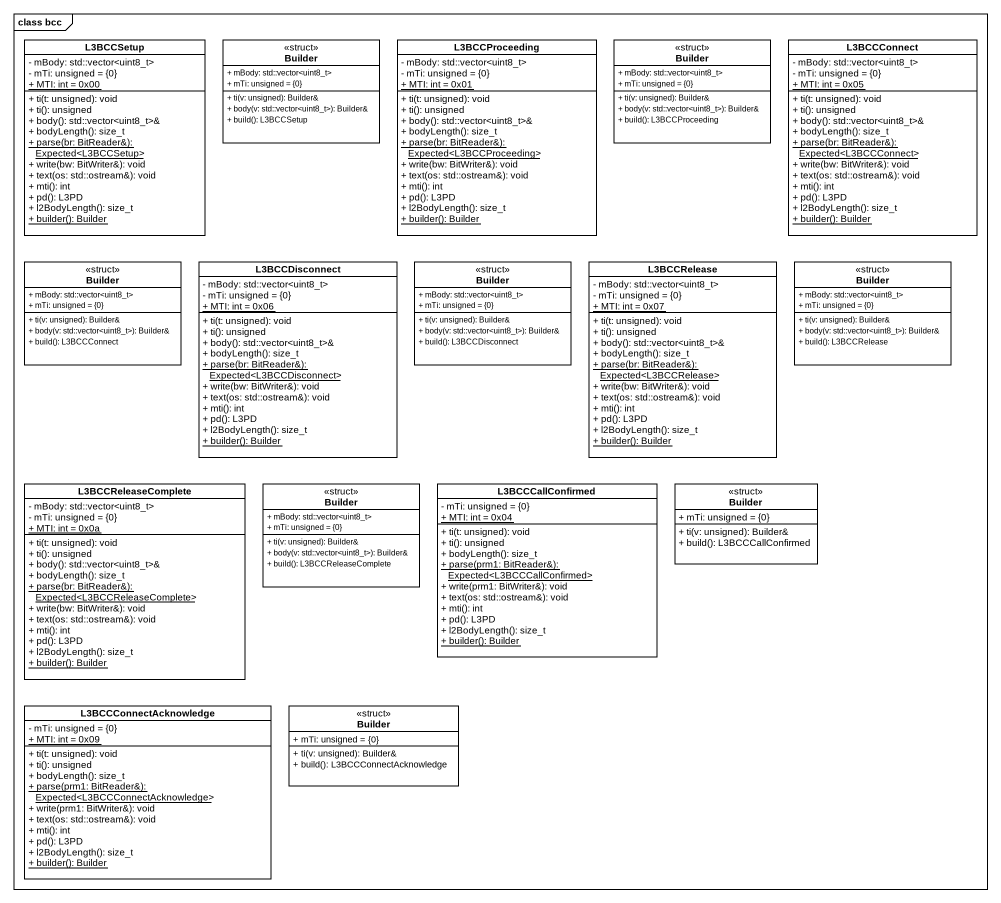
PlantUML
@startuml
mainframe class bcc
hide circle
hide empty members
skinparam classAttributeIconSize 0
class L3BCCSetup {
  - mBody: std::vector<uint8_t>
  - mTi: unsigned = {0}
  {static} + MTI: int = 0x00
  + ti(t: unsigned): void
  + ti(): unsigned
  + body(): std::vector<uint8_t>&
  + bodyLength(): size_t
  {static} + parse(br: BitReader&): Expected<L3BCCSetup>
  + write(bw: BitWriter&): void
  + text(os: std::ostream&): void
  + mti(): int
  + pd(): L3PD
  + l2BodyLength(): size_t
  {static} + builder(): Builder
}
class Builder <<struct>> {
  + mBody: std::vector<uint8_t>
  + mTi: unsigned = {0}
  + ti(v: unsigned): Builder&
  + body(v: std::vector<uint8_t>): Builder&
  + build(): L3BCCSetup
}
class L3BCCProceeding {
  - mBody: std::vector<uint8_t>
  - mTi: unsigned = {0}
  {static} + MTI: int = 0x01
  + ti(t: unsigned): void
  + ti(): unsigned
  + body(): std::vector<uint8_t>&
  + bodyLength(): size_t
  {static} + parse(br: BitReader&): Expected<L3BCCProceeding>
  + write(bw: BitWriter&): void
  + text(os: std::ostream&): void
  + mti(): int
  + pd(): L3PD
  + l2BodyLength(): size_t
  {static} + builder(): Builder
}
class "Builder" as Builder_2 <<struct>> {
  + mBody: std::vector<uint8_t>
  + mTi: unsigned = {0}
  + ti(v: unsigned): Builder&
  + body(v: std::vector<uint8_t>): Builder&
  + build(): L3BCCProceeding
}
class L3BCCConnect {
  - mBody: std::vector<uint8_t>
  - mTi: unsigned = {0}
  {static} + MTI: int = 0x05
  + ti(t: unsigned): void
  + ti(): unsigned
  + body(): std::vector<uint8_t>&
  + bodyLength(): size_t
  {static} + parse(br: BitReader&): Expected<L3BCCConnect>
  + write(bw: BitWriter&): void
  + text(os: std::ostream&): void
  + mti(): int
  + pd(): L3PD
  + l2BodyLength(): size_t
  {static} + builder(): Builder
}
class "Builder" as Builder_3 <<struct>> {
  + mBody: std::vector<uint8_t>
  + mTi: unsigned = {0}
  + ti(v: unsigned): Builder&
  + body(v: std::vector<uint8_t>): Builder&
  + build(): L3BCCConnect
}
class L3BCCDisconnect {
  - mBody: std::vector<uint8_t>
  - mTi: unsigned = {0}
  {static} + MTI: int = 0x06
  + ti(t: unsigned): void
  + ti(): unsigned
  + body(): std::vector<uint8_t>&
  + bodyLength(): size_t
  {static} + parse(br: BitReader&): Expected<L3BCCDisconnect>
  + write(bw: BitWriter&): void
  + text(os: std::ostream&): void
  + mti(): int
  + pd(): L3PD
  + l2BodyLength(): size_t
  {static} + builder(): Builder
}
class "Builder" as Builder_4 <<struct>> {
  + mBody: std::vector<uint8_t>
  + mTi: unsigned = {0}
  + ti(v: unsigned): Builder&
  + body(v: std::vector<uint8_t>): Builder&
  + build(): L3BCCDisconnect
}
class L3BCCRelease {
  - mBody: std::vector<uint8_t>
  - mTi: unsigned = {0}
  {static} + MTI: int = 0x07
  + ti(t: unsigned): void
  + ti(): unsigned
  + body(): std::vector<uint8_t>&
  + bodyLength(): size_t
  {static} + parse(br: BitReader&): Expected<L3BCCRelease>
  + write(bw: BitWriter&): void
  + text(os: std::ostream&): void
  + mti(): int
  + pd(): L3PD
  + l2BodyLength(): size_t
  {static} + builder(): Builder
}
class "Builder" as Builder_5 <<struct>> {
  + mBody: std::vector<uint8_t>
  + mTi: unsigned = {0}
  + ti(v: unsigned): Builder&
  + body(v: std::vector<uint8_t>): Builder&
  + build(): L3BCCRelease
}
class L3BCCReleaseComplete {
  - mBody: std::vector<uint8_t>
  - mTi: unsigned = {0}
  {static} + MTI: int = 0x0a
  + ti(t: unsigned): void
  + ti(): unsigned
  + body(): std::vector<uint8_t>&
  + bodyLength(): size_t
  {static} + parse(br: BitReader&): Expected<L3BCCReleaseComplete>
  + write(bw: BitWriter&): void
  + text(os: std::ostream&): void
  + mti(): int
  + pd(): L3PD
  + l2BodyLength(): size_t
  {static} + builder(): Builder
}
class "Builder" as Builder_6 <<struct>> {
  + mBody: std::vector<uint8_t>
  + mTi: unsigned = {0}
  + ti(v: unsigned): Builder&
  + body(v: std::vector<uint8_t>): Builder&
  + build(): L3BCCReleaseComplete
}
class L3BCCCallConfirmed {
  - mTi: unsigned = {0}
  {static} + MTI: int = 0x04
  + ti(t: unsigned): void
  + ti(): unsigned
  + bodyLength(): size_t
  {static} + parse(prm1: BitReader&): Expected<L3BCCCallConfirmed>
  + write(prm1: BitWriter&): void
  + text(os: std::ostream&): void
  + mti(): int
  + pd(): L3PD
  + l2BodyLength(): size_t
  {static} + builder(): Builder
}
class "Builder" as Builder_7 <<struct>> {
  + mTi: unsigned = {0}
  + ti(v: unsigned): Builder&
  + build(): L3BCCCallConfirmed
}
class L3BCCConnectAcknowledge {
  - mTi: unsigned = {0}
  {static} + MTI: int = 0x09
  + ti(t: unsigned): void
  + ti(): unsigned
  + bodyLength(): size_t
  {static} + parse(prm1: BitReader&): Expected<L3BCCConnectAcknowledge>
  + write(prm1: BitWriter&): void
  + text(os: std::ostream&): void
  + mti(): int
  + pd(): L3PD
  + l2BodyLength(): size_t
  {static} + builder(): Builder
}
class "Builder" as Builder_8 <<struct>> {
  + mTi: unsigned = {0}
  + ti(v: unsigned): Builder&
  + build(): L3BCCConnectAcknowledge
}
@enduml
